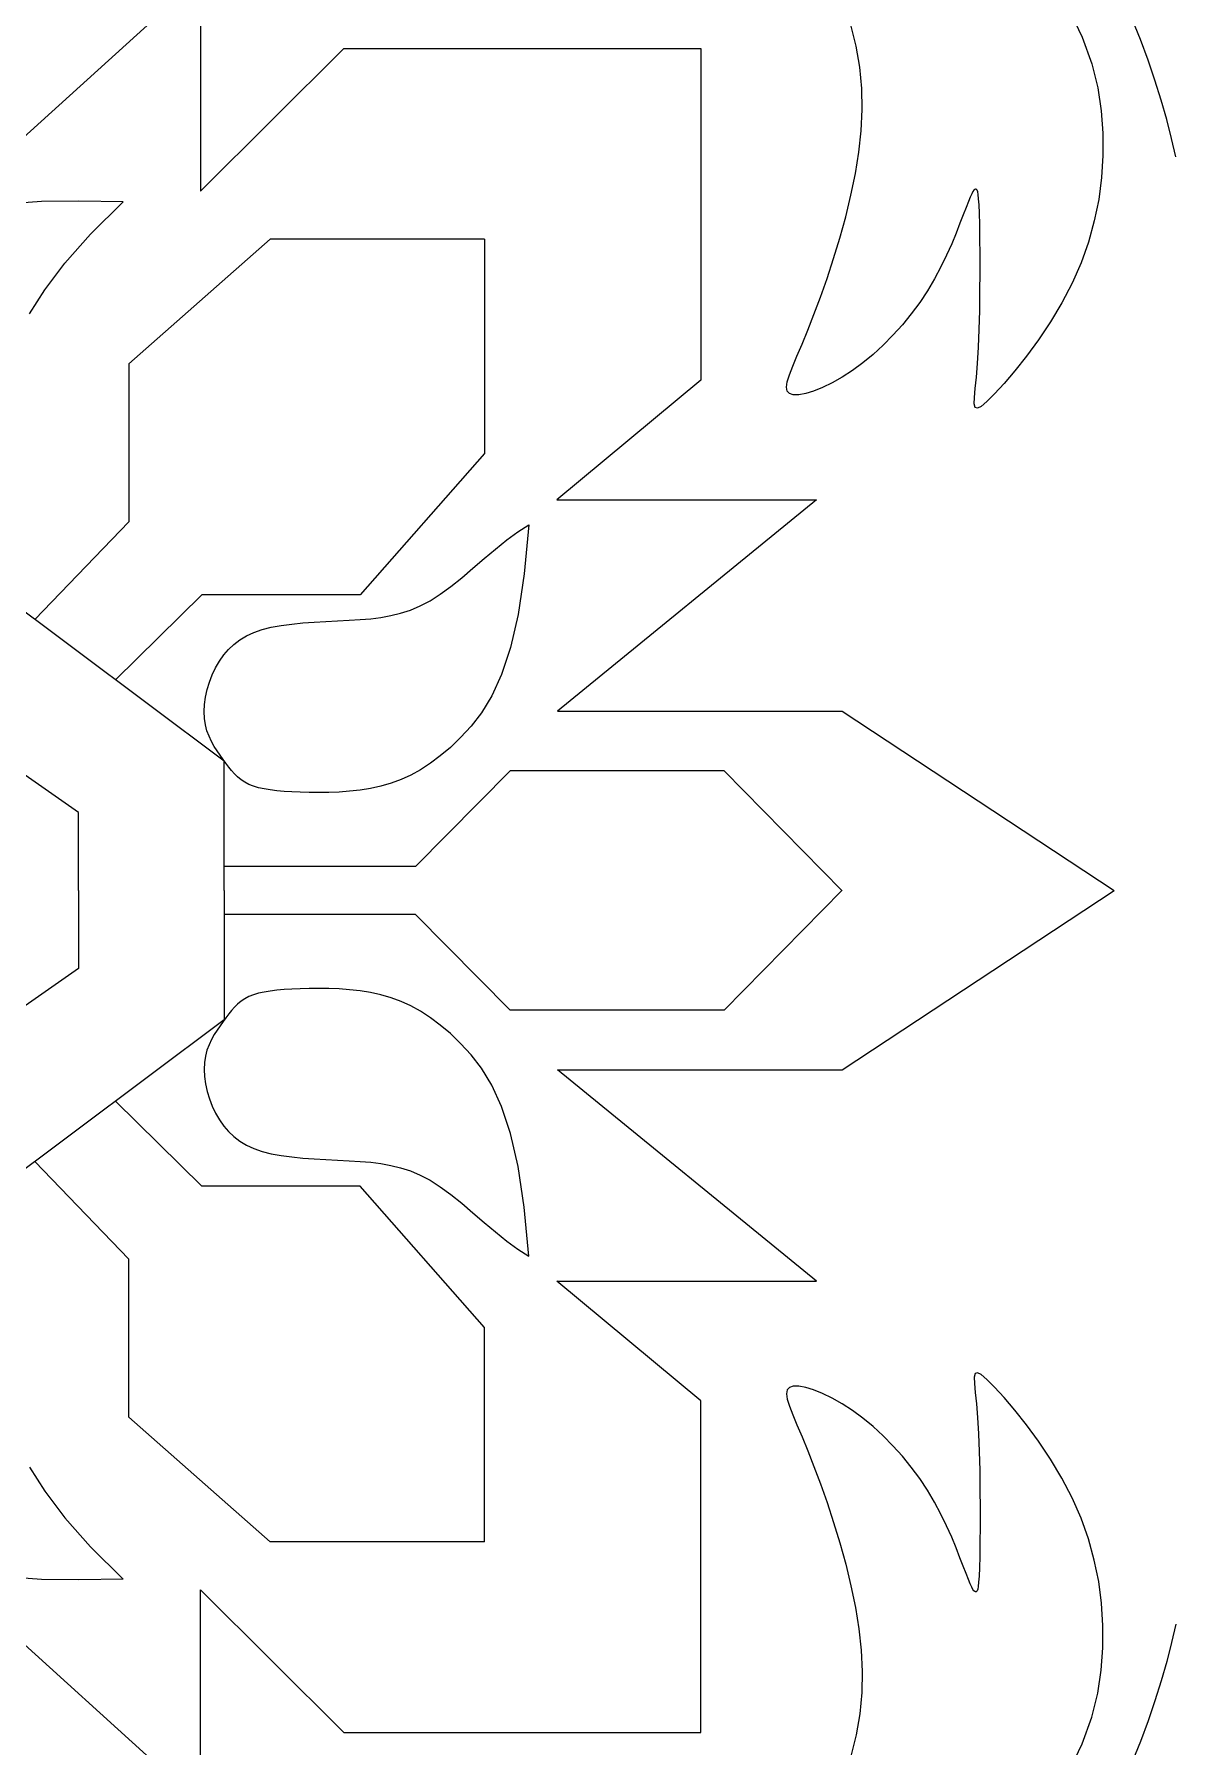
# Model space of a CAD drawing. Header units: inches. Extents: x -813 to 82, y -70 to 268.
# Drawn here: x -64.75 to -57.19, y 153.06 to 164.41 of the extents above; entities that cross this region are included whole.
import ezdxf

# ---------------------------------------------------------------- set-up
doc = ezdxf.new("R2010")
doc.units = ezdxf.units.IN
doc.header["$MEASUREMENT"] = 0
for name, color, linetype, lineweight, true_color in [('Blue', 7, 'Continuous', 0, 0x1081b2), ('Brown', 7, 'Continuous', 0, 0x653e10), ('Grey', 7, 'Continuous', 0, 0x58676a), ('Layak Architect', 1, 'Continuous', 5, 0xff0000), ('White', 7, 'Continuous', 0, 0xffffff)]:
    doc.layers.add(name, color=color, linetype=linetype, lineweight=lineweight, true_color=true_color)
doc.layers.add('Rugs', color=201, linetype='Continuous')

# ---------------------------------------------------------------- blocks, each defined once
blk = doc.blocks.new('C3')
at = {"layer": 'Blue'}
for points in [[(-151.51, 2423.96), (-101.64, 2423.99), (-68.78, 2395), (-68.76, 2358.23), (-49.04, 2338.08)], [(-151.51, 2423.96), (-151.51, 2374.09), (-122.51, 2341.25), (-85.74, 2341.25), (-63.04, 2319.36)], [(151.51, 2423.96), (101.64, 2423.99), (68.78, 2395), (68.76, 2358.23), (49.04, 2338.08)], [(151.51, 2423.96), (151.51, 2374.09), (122.51, 2341.25), (85.74, 2341.25), (63.04, 2319.36)], [(0, 2329.53), (-18.18, 2329.53), (-63.54, 2264.58), (-63.54, 2250.04)], [(0, 2329.53), (18.18, 2329.53), (63.54, 2264.58), (63.54, 2250.04)]]:
    blk.add_lwpolyline(points, dxfattribs=at)
at = {"layer": 'Brown'}
for points in [[(-289.4, 2250.04), (-238.79, 2303.48), (-163.2, 2303.48), (-212.57, 2357.86), (-162.68, 2357.86), (-195.89, 2391.21), (-195.89, 2474.3), (-118.72, 2474.3), (-90.87, 2440.77), (-90.87, 2501.24), (-41.7, 2440.96), (-41.7, 2507.21), (0, 2570.45)], [(289.4, 2250.04), (238.79, 2303.48), (163.2, 2303.48), (212.57, 2357.86), (162.68, 2357.86), (195.89, 2391.21), (195.89, 2474.3), (118.72, 2474.3), (90.87, 2440.77), (90.87, 2501.24), (41.7, 2440.96), (41.7, 2507.21), (0, 2570.45)]]:
    blk.add_lwpolyline(points, dxfattribs=at)
at = {"layer": 'Grey'}
for points in [[(0.05, 2507.16), (-27.8, 2479.76), (-27.8, 2429.94), (-5.61, 2407.88), (-5.61, 2363.29)], [(-0.05, 2507.16), (27.8, 2479.76), (27.8, 2429.94), (5.61, 2407.88), (5.61, 2363.29)]]:
    blk.add_lwpolyline(points, dxfattribs=at)
at = {"layer": 'Layak Architect'}
for points in [[(-170.67, 2584.8), (-174.94, 2583.84), (-179.36, 2582.7), (-183.89, 2581.41), (-188.51, 2579.95), (-193.2, 2578.35), (-197.94, 2576.59), (-202.7, 2574.69)], [(170.67, 2584.8), (174.94, 2583.84), (179.36, 2582.7), (183.89, 2581.41), (188.51, 2579.95), (193.2, 2578.35), (197.94, 2576.59), (202.7, 2574.69)], [(-85.07, 2434.3), (-73.65, 2433.23), (-64.21, 2431.77), (-56.5, 2429.98), (-50.28, 2427.92), (-45.31, 2425.67), (-41.37, 2423.29), (-38.2, 2420.85), (-35.58, 2418.41), (-33.3, 2416.02), (-31.31, 2413.68), (-29.59, 2411.38), (-28.11, 2409.1), (-26.86, 2406.83), (-25.82, 2404.54), (-24.97, 2402.23), (-24.29, 2399.87), (-23.76, 2397.46), (-23.36, 2395.02), (-23.08, 2392.57), (-22.9, 2390.14), (-22.81, 2387.75), (-22.79, 2385.43), (-22.81, 2383.21), (-22.87, 2381.1), (-22.95, 2379.14), (-23.06, 2377.32), (-23.2, 2375.64), (-23.39, 2374.09), (-23.62, 2372.67), (-23.91, 2371.38), (-24.26, 2370.2), (-24.68, 2369.14), (-25.18, 2368.18), (-25.76, 2367.32), (-26.41, 2366.53), (-27.12, 2365.81), (-27.89, 2365.12), (-28.71, 2364.45), (-29.59, 2363.8), (-30.5, 2363.13), (-31.46, 2362.44), (-32.47, 2361.74), (-33.53, 2361.07), (-34.66, 2360.44), (-35.87, 2359.87), (-37.16, 2359.4), (-38.54, 2359.04), (-40.03, 2358.81), (-41.62, 2358.75), (-43.29, 2358.84), (-45.01, 2359.08), (-46.76, 2359.46), (-48.5, 2359.98), (-50.2, 2360.62), (-51.83, 2361.39), (-53.37, 2362.28), (-54.79, 2363.28), (-56.08, 2364.4), (-57.25, 2365.65), (-58.29, 2367.05), (-59.21, 2368.61), (-60, 2370.33), (-60.68, 2372.24), (-61.23, 2374.34), (-61.66, 2376.64), (-61.99, 2379.1), (-62.24, 2381.68), (-62.43, 2384.35), (-62.58, 2387.06), (-62.72, 2389.77), (-62.86, 2392.44), (-63.02, 2395.02), (-63.23, 2397.5), (-63.53, 2399.87), (-63.94, 2402.19), (-64.5, 2404.45), (-65.24, 2406.71), (-66.2, 2408.98), (-67.42, 2411.29), (-68.92, 2413.67), (-70.72, 2416.13), (-72.76, 2418.67), (-74.95, 2421.26), (-77.2, 2423.88), (-79.42, 2426.52), (-81.54, 2429.15), (-83.45, 2431.75), (-85.07, 2434.3)], [(85.07, 2434.3), (73.65, 2433.23), (64.21, 2431.77), (56.5, 2429.98), (50.28, 2427.92), (45.31, 2425.67), (41.37, 2423.29), (38.2, 2420.85), (35.58, 2418.41), (33.3, 2416.02), (31.31, 2413.68), (29.59, 2411.38), (28.11, 2409.1), (26.86, 2406.83), (25.82, 2404.54), (24.97, 2402.23), (24.29, 2399.87), (23.76, 2397.46), (23.36, 2395.02), (23.08, 2392.57), (22.9, 2390.14), (22.81, 2387.75), (22.79, 2385.43), (22.81, 2383.21), (22.87, 2381.1), (22.95, 2379.14), (23.06, 2377.32), (23.2, 2375.64), (23.39, 2374.09), (23.62, 2372.67), (23.91, 2371.38), (24.26, 2370.2), (24.68, 2369.14), (25.18, 2368.18), (25.76, 2367.32), (26.41, 2366.53), (27.12, 2365.81), (27.89, 2365.12), (28.71, 2364.45), (29.59, 2363.8), (30.5, 2363.13), (31.46, 2362.44), (32.47, 2361.74), (33.53, 2361.07), (34.66, 2360.44), (35.87, 2359.87), (37.16, 2359.4), (38.54, 2359.04), (40.03, 2358.81), (41.62, 2358.75), (43.29, 2358.84), (45.01, 2359.08), (46.76, 2359.46), (48.5, 2359.98), (50.2, 2360.62), (51.83, 2361.39), (53.37, 2362.28), (54.79, 2363.28), (56.08, 2364.4), (57.25, 2365.65), (58.29, 2367.05), (59.21, 2368.61), (60, 2370.33), (60.68, 2372.24), (61.23, 2374.34), (61.66, 2376.64), (61.99, 2379.1), (62.24, 2381.68), (62.43, 2384.35), (62.58, 2387.06), (62.72, 2389.77), (62.86, 2392.44), (63.02, 2395.02), (63.23, 2397.5), (63.53, 2399.87), (63.94, 2402.19), (64.5, 2404.45), (65.24, 2406.71), (66.2, 2408.98), (67.42, 2411.29), (68.92, 2413.67), (70.72, 2416.13), (72.76, 2418.67), (74.95, 2421.26), (77.2, 2423.88), (79.42, 2426.52), (81.54, 2429.15), (83.45, 2431.75), (85.07, 2434.3)], [(0, 2363.43), (-30.09, 2363.43), (-95.98, 2275.3), (-95.98, 2250.04)], [(0, 2363.43), (30.09, 2363.43), (95.98, 2275.3), (95.98, 2250.04)]]:
    blk.add_lwpolyline(points, dxfattribs=at)
at = {"layer": 'White'}
for points in [[(-205.68, 2559.62), (-198.55, 2563.03), (-192.32, 2565.29), (-186.69, 2566.68), (-181.38, 2567.46), (-176.15, 2567.83), (-170.96, 2567.86), (-165.83, 2567.54), (-160.75, 2566.86), (-155.75, 2565.84), (-150.84, 2564.47), (-146.01, 2562.75), (-141.29, 2560.68), (-136.7, 2558.28), (-132.29, 2555.64), (-128.14, 2552.86), (-124.31, 2550.07), (-120.89, 2547.36), (-117.94, 2544.84), (-115.53, 2542.63), (-113.74, 2540.82), (-112.62, 2539.5), (-112.18, 2538.63), (-112.38, 2538.13), (-113.23, 2537.93), (-114.69, 2537.96), (-116.76, 2538.14), (-119.41, 2538.4), (-122.63, 2538.67), (-126.38, 2538.9), (-130.52, 2539.06), (-134.91, 2539.18), (-139.37, 2539.24), (-143.77, 2539.27), (-147.93, 2539.27), (-151.71, 2539.24), (-154.95, 2539.18), (-157.54, 2539.11), (-159.5, 2539.03), (-160.94, 2538.93), (-161.94, 2538.83), (-162.57, 2538.71), (-162.92, 2538.59), (-163.09, 2538.46), (-163.14, 2538.32), (-163.14, 2538.18), (-163.08, 2538.03), (-162.91, 2537.85), (-162.59, 2537.62), (-162.07, 2537.33), (-161.31, 2536.98), (-160.28, 2536.54), (-158.92, 2536), (-157.22, 2535.35), (-155.21, 2534.58), (-152.94, 2533.69), (-150.46, 2532.66), (-147.83, 2531.49), (-145.09, 2530.17), (-142.31, 2528.69), (-139.54, 2527.05), (-136.81, 2525.24), (-134.16, 2523.27), (-131.61, 2521.18), (-129.17, 2518.99), (-126.87, 2516.7), (-124.73, 2514.36), (-122.76, 2511.98), (-120.99, 2509.58), (-119.44, 2507.19), (-118.12, 2504.85), (-117.03, 2502.62), (-116.2, 2500.55), (-115.62, 2498.69), (-115.33, 2497.09), (-115.31, 2495.81), (-115.59, 2494.89), (-116.18, 2494.36), (-117.1, 2494.22), (-118.36, 2494.42), (-119.97, 2494.92), (-121.96, 2495.68), (-124.34, 2496.67), (-127.13, 2497.84), (-130.35, 2499.17), (-134, 2500.61), (-138.03, 2502.12), (-142.38, 2503.66), (-146.99, 2505.18), (-151.79, 2506.64), (-156.74, 2508.01), (-161.75, 2509.22), (-166.79, 2510.25), (-171.78, 2511.05), (-176.74, 2511.59), (-181.68, 2511.83), (-186.6, 2511.74), (-191.52, 2511.29), (-196.45, 2510.44), (-201.4, 2509.16)], [(205.68, 2559.62), (198.55, 2563.03), (192.32, 2565.29), (186.69, 2566.68), (181.38, 2567.46), (176.15, 2567.83), (170.96, 2567.86), (165.83, 2567.54), (160.75, 2566.86), (155.75, 2565.84), (150.84, 2564.47), (146.01, 2562.75), (141.29, 2560.68), (136.7, 2558.28), (132.29, 2555.64), (128.14, 2552.86), (124.31, 2550.07), (120.89, 2547.36), (117.94, 2544.84), (115.53, 2542.63), (113.74, 2540.82), (112.62, 2539.5), (112.18, 2538.63), (112.38, 2538.13), (113.23, 2537.93), (114.69, 2537.96), (116.76, 2538.14), (119.41, 2538.4), (122.63, 2538.67), (126.38, 2538.9), (130.52, 2539.06), (134.91, 2539.18), (139.37, 2539.24), (143.77, 2539.27), (147.93, 2539.27), (151.71, 2539.24), (154.95, 2539.18), (157.54, 2539.11), (159.5, 2539.03), (160.94, 2538.93), (161.94, 2538.83), (162.57, 2538.71), (162.92, 2538.59), (163.09, 2538.46), (163.14, 2538.32), (163.14, 2538.18), (163.08, 2538.03), (162.91, 2537.85), (162.59, 2537.62), (162.07, 2537.33), (161.31, 2536.98), (160.28, 2536.54), (158.92, 2536), (157.22, 2535.35), (155.21, 2534.58), (152.94, 2533.69), (150.46, 2532.66), (147.83, 2531.49), (145.09, 2530.17), (142.31, 2528.69), (139.54, 2527.05), (136.81, 2525.24), (134.16, 2523.27), (131.61, 2521.18), (129.17, 2518.99), (126.87, 2516.7), (124.73, 2514.36), (122.76, 2511.98), (120.99, 2509.58), (119.44, 2507.19), (118.12, 2504.85), (117.03, 2502.62), (116.2, 2500.55), (115.62, 2498.69), (115.33, 2497.09), (115.31, 2495.81), (115.59, 2494.89), (116.18, 2494.36), (117.1, 2494.22), (118.36, 2494.42), (119.97, 2494.92), (121.96, 2495.68), (124.34, 2496.67), (127.13, 2497.84), (130.35, 2499.17), (134, 2500.61), (138.03, 2502.12), (142.38, 2503.66), (146.99, 2505.18), (151.79, 2506.64), (156.74, 2508.01), (161.75, 2509.22), (166.79, 2510.25), (171.78, 2511.05), (176.74, 2511.59), (181.68, 2511.83), (186.6, 2511.74), (191.52, 2511.29), (196.45, 2510.44), (201.4, 2509.16)], [(-160.17, 2339.91), (-160.4, 2329.58), (-160.25, 2320.91), (-159.75, 2313.71)], [(-134.14, 2318.14), (-139.76, 2321.64), (-145.94, 2326.3), (-152.72, 2332.33), (-160.17, 2339.91)], [(160.17, 2339.91), (160.4, 2329.58), (160.25, 2320.91), (159.75, 2313.71)], [(134.14, 2318.14), (139.76, 2321.64), (145.94, 2326.3), (152.72, 2332.33), (160.17, 2339.91)]]:
    blk.add_lwpolyline(points, dxfattribs=at)

msp = doc.modelspace()

# ---------------------------------------------------------------- block references
at = {"layer": 'Rugs', "xscale": 0.0285, "yscale": 0.0285, "zscale": 0.0285, "rotation": 270}
msp.add_blockref('C3', (-130.84923, 158.73611), dxfattribs=at)

doc.saveas('drawing.dxf')
